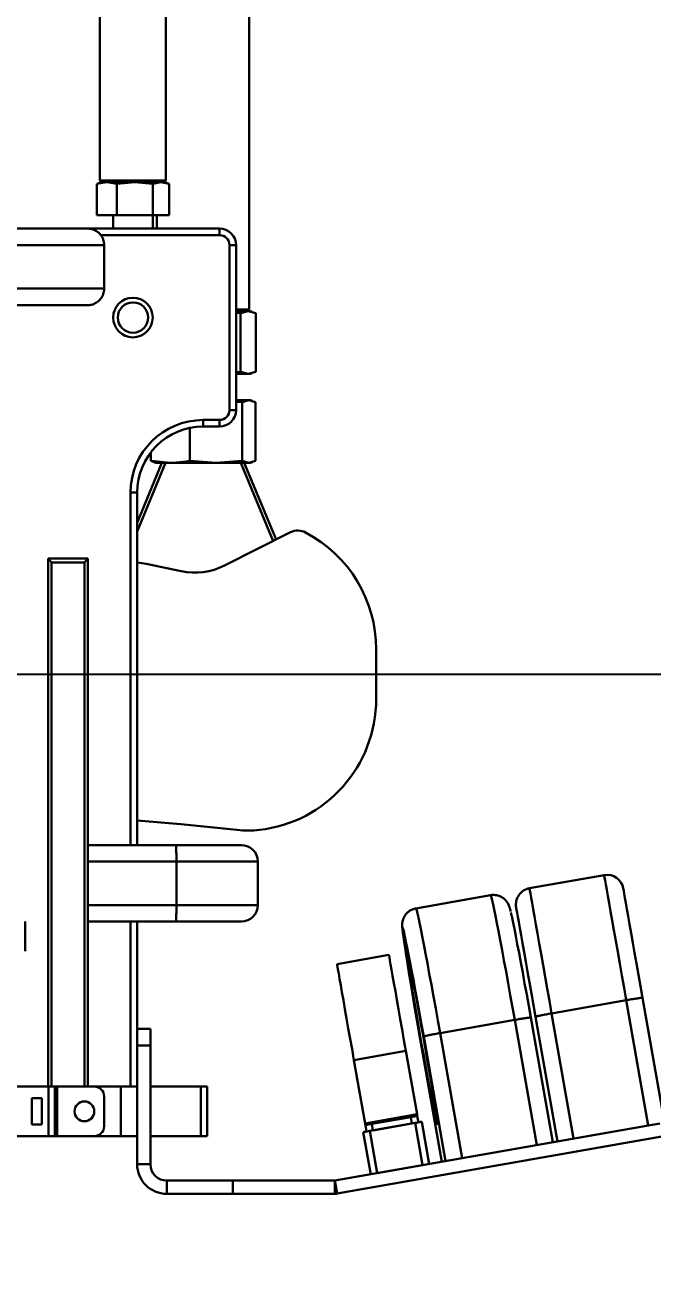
# Model space of a CAD drawing. Header units: millimetres. Extents: x -2601 to 21461, y 11492 to 21077.
# Drawn here: x 45.7 to 236.1, y 15222.8 to 15603.4 of the extents above; entities that cross this region are included whole.
import ezdxf

# ---------------------------------------------------------------- set-up
doc = ezdxf.new("R2010")
doc.units = ezdxf.units.MM
doc.header["$PDSIZE"] = -1
doc.styles.get("Standard").update_dxf_attribs({"font": ''})
doc.styles.get('Standard').set_extended_font_data('HYSWLongFangSong')
doc.dimstyles.new('ISO-25', dxfattribs={"dimscale": 25, "dimtxt": 3.5, "dimasz": 1.6, "dimexe": 1.25, "dimexo": 0.625, "dimtad": 1, "dimdec": 0, "dimzin": 9, "dimdsep": 46, "dimtxsty": 'Standard', "dimcen": 2.5, "dimadec": 0, "dimazin": 2, "dimtfac": 1, "dimtdec": 0, "dimtofl": 0, "dimtmove": 0, "dimatfit": 3, "dimfxl": 1, "dimarcsym": 0})

# ---------------------------------------------------------------- blocks, each defined once
blk = doc.blocks.new('*D48')
at = {"color": 0, "lineweight": -2}
for p, q in [((-64.67, 16186.7), (639.11, 16186.7)), ((607.86, 16146.7), (607.86, 15446.7)), ((-64.67, 15406.7), (639.11, 15406.7))]:
    blk.add_line(p, q, dxfattribs=at)
at = {"color": 0}
for points in [[(601.19, 16146.7), (614.52, 16146.7), (607.86, 16186.7)], [(601.19, 15446.7), (614.52, 15446.7), (607.86, 15406.7)]]:
    blk.add_solid(points, dxfattribs=at)
at = {"layer": 'Defpoints', "color": 0}
for p in [(-80.3, 16186.7), (-80.3, 15406.7), (607.86, 15406.7)]:
    blk.add_point(p, dxfattribs=at)
at = {"color": 0, "insert": (548.48, 15796.7), "char_height": 87.5, "attachment_point": 5, "rotation": 90}
blk.add_mtext('780', dxfattribs=at)
blk = doc.blocks.new('*D49')
at = {"color": 0, "lineweight": -2}
for p, q in [((-64.67, 15406.7), (644.56, 15406.7)), ((613.31, 15366.7), (613.31, 14849.7)), ((151.83, 14809.7), (644.56, 14809.7))]:
    blk.add_line(p, q, dxfattribs=at)
at = {"color": 0}
for points in [[(606.65, 15366.7), (619.98, 15366.7), (613.31, 15406.7)], [(606.65, 14849.7), (619.98, 14849.7), (613.31, 14809.7)]]:
    blk.add_solid(points, dxfattribs=at)
at = {"layer": 'Defpoints', "color": 0}
for p in [(-80.3, 15406.7), (136.2, 14809.7), (613.31, 14809.7)]:
    blk.add_point(p, dxfattribs=at)
at = {"color": 0, "insert": (553.94, 15108.2), "char_height": 87.5, "attachment_point": 5, "rotation": 90}
blk.add_mtext('597', dxfattribs=at)

msp = doc.modelspace()

# ---------------------------------------------------------------- linework, layer by layer
at = {"color": 161, "lineweight": 30, "true_color": 0x67adff}
for p, q in [((113.7, 15517.2), (113.7, 16076.2)), ((88.42, 15556.24), (88.42, 15802.74)), ((68.42, 15795.74), (68.42, 15556.24)), ((70.49, 15555.74), (67.47, 15555.21)), ((68.92, 15555.74), (67.78, 15555.33)), ((68.42, 15556.24), (68.92, 15555.74)), ((68.42, 15556.24), (85.97, 15556.24)), ((85.59, 15555.74), (68.92, 15555.74)), ((68.92, 15555.74), (70.49, 15555.74)), ((73.51, 15555.21), (70.49, 15555.74)), ((70.49, 15555.74), (78.99, 15555.74)), ((78.99, 15555.74), (73.51, 15555.21)), ((84.46, 15555.21), (78.99, 15555.74)), ((78.99, 15555.74), (86.92, 15555.74)), ((86.92, 15555.74), (84.46, 15555.21)), ((86.92, 15555.74), (85.59, 15555.74)), ((85.97, 15556.24), (88.42, 15556.24)), ((89.37, 15555.21), (86.92, 15555.74)), ((86.92, 15555.74), (87.92, 15555.74)), ((87.92, 15555.74), (88.42, 15556.24)), ((89.06, 15555.33), (87.92, 15555.74)), ((67.47, 15555.21), (67.8, 15555.28)), ((67.47, 15545.74), (67.47, 15555.21)), ((73.51, 15545.74), (73.51, 15555.21)), ((84.46, 15545.74), (84.46, 15555.21)), ((89.37, 15545.74), (89.37, 15555.21)), ((73.51, 15545.74), (67.47, 15545.74)), ((72.42, 15541.7), (72.42, 15545.74)), ((84.46, 15545.74), (73.51, 15545.74)), ((84.42, 15541.7), (84.42, 15545.74)), ((89.37, 15545.74), (84.46, 15545.74)), ((85.7, 15545.74), (85.7, 15541.7)), ((21.9, 15541.7), (64.7, 15541.7)), ((64.7, 15541.7), (104.7, 15541.7)), ((104.7, 15541.7), (104.7, 15539.7)), ((104.7, 15539.7), (68.68, 15539.7)), ((69.7, 15536.7), (16.9, 15536.7)), ((69.7, 15536.7), (69.7, 15523.5)), ((107.7, 15486.7), (107.7, 15536.7)), ((109.7, 15536.7), (107.7, 15536.7)), ((109.7, 15536.7), (109.7, 15486.7)), ((16.9, 15523.5), (69.7, 15523.5)), ((64.7, 15518.5), (21.9, 15518.5)), ((109.7, 15517.2), (113.7, 15517.2)), ((113.38, 15516.7), (109.7, 15516.7)), ((109.7, 15516.21), (111.04, 15516.11)), ((111.04, 15516.11), (113.38, 15516.7)), ((111.04, 15516.11), (111.04, 15498.29)), ((113.2, 15516.7), (113.7, 15517.2)), ((113.38, 15516.7), (115.73, 15516.11)), ((113.97, 15516.7), (113.38, 15516.7)), ((114.62, 15516.53), (113.97, 15516.7)), ((115.73, 15516.11), (115.73, 15498.29)), ((111.04, 15498.29), (109.7, 15498.19)), ((113.38, 15497.7), (109.7, 15497.7)), ((113.38, 15497.7), (111.04, 15498.29)), ((115.73, 15498.29), (113.38, 15497.7)), ((113.97, 15497.7), (113.38, 15497.7)), ((113.97, 15497.7), (114.62, 15497.88)), ((113.54, 15489.7), (109.7, 15489.7)), ((109.7, 15489.25), (111.54, 15489.11)), ((111.54, 15489.11), (113.54, 15489.7)), ((111.54, 15489.11), (111.54, 15471.29)), ((113.54, 15489.7), (115.55, 15489.11)), ((113.97, 15489.7), (113.54, 15489.7)), ((114.45, 15489.57), (113.97, 15489.7)), ((115.55, 15489.11), (115.55, 15471.29)), ((99.7, 15483.7), (104.7, 15483.7)), ((99.7, 15481.7), (99.7, 15483.7)), ((104.7, 15481.7), (104.7, 15483.7)), ((109.7, 15486.7), (107.7, 15486.7)), ((95.69, 15481.29), (95.69, 15471.29)), ((104.7, 15481.7), (99.7, 15481.7)), ((83.86, 15473.91), (83.86, 15471.29)), ((88.29, 15470.7), (79.7, 15449.94)), ((79.7, 15452.56), (87.2, 15470.7)), ((89.78, 15470.7), (83.86, 15471.29)), ((83.86, 15471.29), (84.99, 15470.96)), ((84.96, 15470.83), (85.44, 15470.7)), ((87.2, 15470.7), (85.44, 15470.7)), ((87.2, 15470.7), (88.29, 15470.7)), ((88.29, 15470.7), (111.12, 15470.7)), ((103.62, 15470.7), (95.69, 15471.29)), ((111.54, 15471.29), (103.62, 15470.7)), ((120.92, 15446.99), (111.12, 15470.7)), ((111.12, 15470.7), (112.2, 15470.7)), ((113.54, 15470.7), (111.54, 15471.29)), ((113.54, 15470.7), (112.2, 15470.7)), ((112.2, 15470.7), (121.82, 15447.44)), ((115.55, 15471.29), (113.54, 15470.7)), ((113.97, 15470.7), (113.54, 15470.7)), ((113.97, 15470.7), (114.45, 15470.83)), ((77.7, 15354.9), (77.7, 15461.7)), ((79.7, 15461.7), (77.7, 15461.7)), ((79.7, 15461.7), (79.7, 15354.9)), ((126.23, 15449.66), (106.16, 15439.58)), ((52.7, 15281.7), (52.7, 15441.7)), ((52.7, 15441.7), (52.72, 15441.7)), ((53.7, 15440.47), (52.72, 15441.7)), ((52.72, 15441.7), (64.69, 15441.7)), ((64.69, 15441.7), (63.7, 15440.47)), ((64.69, 15441.7), (64.7, 15441.7)), ((64.7, 15441.7), (64.7, 15354.9)), ((53.7, 15440.47), (53.7, 15281.7)), ((63.7, 15440.47), (53.7, 15440.47)), ((63.7, 15281.7), (63.7, 15440.47)), ((93.08, 15437.89), (82.48, 15440.11)), ((152.2, 15399.2), (152.2, 15414.2)), ((64.7, 15354.9), (91.43, 15354.9)), ((64.7, 15349.9), (64.7, 15354.9)), ((91.43, 15354.9), (111.3, 15354.9)), ((91.6, 15349.9), (64.7, 15349.9)), ((64.7, 15349.9), (64.7, 15336.7)), ((91.6, 15349.9), (91.6, 15336.7)), ((116.3, 15349.9), (91.6, 15349.9)), ((116.3, 15336.7), (116.3, 15349.9)), ((221.37, 15345.79), (198.72, 15341.79)), ((186.9, 15339.71), (164.25, 15335.72)), ((64.7, 15336.7), (91.6, 15336.7)), ((64.7, 15331.7), (64.7, 15336.7)), ((91.6, 15336.7), (116.3, 15336.7)), ((45.7, 15322.7), (45.7, 15331.7)), ((91.43, 15331.7), (64.7, 15331.7)), ((64.7, 15331.7), (64.7, 15281.7)), ((77.7, 15281.7), (77.7, 15331.7)), ((79.7, 15331.7), (79.7, 15299.2)), ((111.3, 15331.7), (91.43, 15331.7)), ((156.08, 15321.58), (140.32, 15318.8)), ((233, 15308.61), (239.66, 15270.83)), ((228.05, 15307.87), (205.4, 15303.88)), ((234.74, 15269.96), (228.05, 15307.87)), ((194.23, 15301.91), (171.59, 15297.92)), ((200.92, 15263.99), (194.23, 15301.91)), ((199.1, 15302.63), (205.76, 15264.85)), ((207.16, 15265.1), (200.5, 15302.88)), ((205.4, 15303.88), (212.09, 15265.96)), ((79.7, 15299.2), (83.7, 15299.2)), ((79.7, 15294.2), (79.7, 15299.2)), ((83.7, 15299.2), (83.7, 15294.2)), ((171.59, 15297.92), (178.27, 15260)), ((79.7, 15281.7), (79.7, 15294.2)), ((83.7, 15294.2), (79.7, 15294.2)), ((83.7, 15258.2), (83.7, 15294.2)), ((165.46, 15296.7), (172.13, 15258.92)), ((173.27, 15259.12), (166.61, 15296.91)), ((161.2, 15292.53), (145.44, 15289.75)), ((145.44, 15289.75), (148.83, 15270.55)), ((161.2, 15292.53), (164.59, 15273.33)), ((26.64, 15281.7), (52.77, 15281.7)), ((47.77, 15278.2), (47.77, 15270.2)), ((50.77, 15278.2), (47.77, 15278.2)), ((50.77, 15270.2), (50.77, 15278.2)), ((52.77, 15266.7), (52.77, 15281.7)), ((52.77, 15281.7), (54.7, 15281.7)), ((54.7, 15266.7), (54.7, 15281.7)), ((54.7, 15281.7), (55.44, 15281.7)), ((55.44, 15266.7), (55.44, 15281.7)), ((55.44, 15281.7), (66.7, 15281.7)), ((66.7, 15281.7), (74.7, 15281.7)), ((69.7, 15269.7), (69.7, 15278.7)), ((74.7, 15266.7), (74.7, 15281.7)), ((74.7, 15281.7), (79.7, 15281.7)), ((79.7, 15281.7), (79.7, 15266.7)), ((83.7, 15281.7), (98.97, 15281.7)), ((98.97, 15266.7), (98.97, 15281.7)), ((98.97, 15281.7), (100.9, 15281.7)), ((100.9, 15266.7), (100.9, 15281.7)), ((139.7, 15253.2), (238.19, 15270.57)), ((164.59, 15273.33), (148.83, 15270.55)), ((150.25, 15268.26), (164.04, 15270.69)), ((162.7, 15272.49), (150.89, 15270.4)), ((150.89, 15270.4), (151.23, 15268.43)), ((163.05, 15270.52), (151.23, 15268.43)), ((163.05, 15270.52), (162.7, 15272.49)), ((166.29, 15257.89), (164.04, 15270.69)), ((164.67, 15272.83), (165.02, 15270.87)), ((166.01, 15271.04), (168.26, 15258.24)), ((26.64, 15266.7), (52.77, 15266.7)), ((47.77, 15270.2), (50.77, 15270.2)), ((52.77, 15266.7), (54.7, 15266.7)), ((54.7, 15266.7), (55.44, 15266.7)), ((55.44, 15266.7), (66.7, 15266.7)), ((66.7, 15266.7), (74.7, 15266.7)), ((79.7, 15266.7), (74.7, 15266.7)), ((79.7, 15258.2), (79.7, 15266.7)), ((83.7, 15266.7), (98.97, 15266.7)), ((98.97, 15266.7), (100.9, 15266.7)), ((140.4, 15249.26), (238.88, 15266.63)), ((150.54, 15255.11), (148.28, 15267.91)), ((149.26, 15268.09), (148.92, 15270.06)), ((150.25, 15268.26), (152.51, 15255.46)), ((83.7, 15258.2), (79.7, 15258.2)), ((152.51, 15255.46), (166.29, 15257.89)), ((88.7, 15253.2), (88.7, 15249.2)), ((108.7, 15253.2), (88.7, 15253.2)), ((108.7, 15253.2), (139.7, 15253.2)), ((108.7, 15249.2), (108.7, 15253.2)), ((140.4, 15249.26), (139.7, 15253.2)), ((139.7, 15249.2), (139.7, 15253.2)), ((88.7, 15249.2), (108.7, 15249.2)), ((108.7, 15249.2), (139.7, 15249.2))]:
    msp.add_line(p, q, dxfattribs=at)
at = {"color": 161, "lineweight": 30, "true_color": 0x67adff, "flags": 128}
for points in [[(79.7, 15362.33), (92.92, 15361.21), (109.97, 15359.46)], [(228.05, 15307.87), (227.39, 15311.65), (226.73, 15315.37), (226.09, 15319.01), (225.47, 15322.52), (224.88, 15325.89), (224.31, 15329.08), (223.79, 15332.06), (223.31, 15334.8), (222.87, 15337.28), (222.48, 15339.47), (222.15, 15341.37), (221.87, 15342.94), (221.65, 15344.18), (221.49, 15345.07), (221.4, 15345.61), (221.37, 15345.79)], [(194.23, 15301.91), (193.56, 15305.68), (192.89, 15309.4), (192.24, 15313.04), (191.59, 15316.55), (190.97, 15319.91), (190.37, 15323.09), (189.81, 15326.06), (189.29, 15328.8), (188.8, 15331.27), (188.36, 15333.46), (187.98, 15335.34), (187.64, 15336.9), (187.37, 15338.13), (187.15, 15339.01), (186.99, 15339.54), (186.9, 15339.71)], [(198.72, 15341.79), (198.75, 15341.61), (198.84, 15341.08), (199, 15340.18), (199.22, 15338.94), (199.5, 15337.37), (199.83, 15335.48), (200.22, 15333.28), (200.65, 15330.8), (201.14, 15328.06), (201.66, 15325.08), (202.22, 15321.9), (202.82, 15318.53), (203.44, 15315.01), (204.08, 15311.38), (204.74, 15307.65), (205.4, 15303.88)], [(227.16, 15341.73), (227.19, 15341.55), (227.29, 15341.02), (227.44, 15340.13), (227.66, 15338.91), (227.93, 15337.35), (228.26, 15335.48), (228.64, 15333.32), (229.07, 15330.89), (229.54, 15328.21), (230.06, 15325.31), (230.6, 15322.22), (231.17, 15318.97), (231.77, 15315.6), (232.38, 15312.13), (233, 15308.61)], [(164.25, 15335.72), (164.25, 15335.72), (164.34, 15335.55), (164.5, 15335.02), (164.72, 15334.14), (164.99, 15332.91), (165.33, 15331.35), (165.72, 15329.46), (166.15, 15327.28), (166.64, 15324.8), (167.16, 15322.07), (167.73, 15319.1), (168.32, 15315.92), (168.94, 15312.56), (169.59, 15309.04), (170.25, 15305.41), (170.91, 15301.69), (171.59, 15297.92)], [(200.5, 15302.88), (199.88, 15306.4), (199.27, 15309.87), (198.67, 15313.24), (198.1, 15316.49), (197.56, 15319.58), (197.05, 15322.48), (196.57, 15325.16), (196.14, 15327.59), (195.76, 15329.75), (195.43, 15331.62), (195.16, 15333.18), (194.94, 15334.4), (194.79, 15335.29), (194.69, 15335.82), (194.66, 15336)], [(193.04, 15334.5), (193.14, 15334.09), (193.41, 15332.87), (193.74, 15331.32), (194.12, 15329.46), (194.54, 15327.31), (195.01, 15324.88), (195.53, 15322.21), (196.07, 15319.31), (196.64, 15316.23), (197.24, 15312.99), (197.85, 15309.62), (198.47, 15306.15), (199.1, 15302.63)], [(160.39, 15329.39), (160.28, 15329.76), (160.2, 15329.92), (160.17, 15329.74), (160.21, 15329.19), (160.25, 15328.73)], [(160.25, 15328.73), (160.31, 15328.3), (160.47, 15327.06), (160.69, 15325.5), (160.97, 15323.62), (161.31, 15321.45), (161.69, 15319.01), (162.13, 15316.32), (162.61, 15313.41), (163.12, 15310.32), (163.67, 15307.07), (164.25, 15303.69), (164.85, 15300.22), (165.46, 15296.7)], [(166.61, 15296.91), (165.98, 15300.42), (165.36, 15303.89), (164.74, 15307.26), (164.15, 15310.5), (163.58, 15313.59), (163.03, 15316.48), (162.52, 15319.15), (162.05, 15321.58), (161.62, 15323.73), (161.24, 15325.59), (160.92, 15327.14), (160.65, 15328.36), (160.44, 15329.23), (160.39, 15329.39)], [(170.74, 15270.1), (170.66, 15270.26), (170.52, 15270.78), (170.32, 15271.63), (170.07, 15272.82), (169.76, 15274.32), (169.4, 15276.11), (169, 15278.17), (168.55, 15280.48), (168.08, 15283.01), (167.58, 15285.72), (167.06, 15288.57), (166.52, 15291.53), (165.98, 15294.56), (165.44, 15297.62), (164.9, 15300.68), (164.39, 15303.68), (163.89, 15306.6), (163.42, 15309.39), (162.98, 15312.02), (162.58, 15314.45), (162.23, 15316.65), (161.93, 15318.6), (161.68, 15320.26), (161.48, 15321.62), (161.35, 15322.66), (161.27, 15323.36), (161.26, 15323.72), (161.31, 15323.73), (161.42, 15323.39), (161.6, 15322.7), (161.82, 15321.68), (162.11, 15320.34), (162.44, 15318.69), (162.82, 15316.76), (163.24, 15314.57), (163.7, 15312.14), (164.19, 15309.53), (164.7, 15306.74), (165.23, 15303.83), (165.77, 15300.83), (166.31, 15297.78), (166.85, 15294.71), (167.38, 15291.68), (167.89, 15288.71), (168.38, 15285.86), (168.83, 15283.14), (169.25, 15280.61), (169.62, 15278.29), (169.95, 15276.21), (170.23, 15274.4), (170.45, 15272.88), (170.62, 15271.68), (170.72, 15270.81), (170.76, 15270.28), (170.74, 15270.1)], [(156.08, 15321.58), (156.11, 15321.4), (156.21, 15320.85), (156.37, 15319.95), (156.59, 15318.71), (156.86, 15317.13), (157.2, 15315.24), (157.58, 15313.07), (158.01, 15310.64), (158.48, 15307.99), (158.98, 15305.14), (159.51, 15302.13), (160.06, 15299), (160.63, 15295.78), (161.2, 15292.53)], [(140.32, 15318.8), (140.35, 15318.62), (140.45, 15318.08), (140.61, 15317.17), (140.83, 15315.93), (141.11, 15314.35), (141.44, 15312.47), (141.82, 15310.3), (142.25, 15307.87), (142.72, 15305.21), (143.22, 15302.36), (143.75, 15299.35), (144.3, 15296.22), (144.87, 15293.01), (145.44, 15289.75)], [(148.92, 15270.06), (148.96, 15270.06), (149.07, 15270.08), (149.25, 15270.12), (149.49, 15270.16), (149.79, 15270.21), (150.13, 15270.27), (150.5, 15270.34), (150.89, 15270.4)], [(162.7, 15272.49), (163.09, 15272.56), (163.46, 15272.62), (163.8, 15272.68), (164.1, 15272.73), (164.34, 15272.78), (164.52, 15272.81), (164.64, 15272.83), (164.67, 15272.83)], [(164.04, 15270.69), (164.42, 15270.76), (164.79, 15270.82), (165.13, 15270.88), (165.43, 15270.94), (165.67, 15270.98), (165.86, 15271.01), (165.97, 15271.03), (166.01, 15271.04)], [(148.28, 15267.91), (148.32, 15267.92), (148.43, 15267.94), (148.61, 15267.97), (148.86, 15268.02), (149.16, 15268.07), (149.5, 15268.13), (149.87, 15268.19), (150.25, 15268.26)]]:
    msp.add_lwpolyline(points, dxfattribs=at)
at = {"color": 161, "lineweight": 30, "true_color": 0x67adff}
for centre, radius in [((78.42, 15514.74), 6), ((78.42, 15514.74), 4.6), ((63.7, 15274.2), 3)]:
    msp.add_circle(centre, radius, dxfattribs=at)
for centre, radius, start, end in [((104.7, 15536.7), 5, 0, 90), ((104.7, 15536.7), 3, 0, 90), ((99.7, 15461.7), 22, 90, 180), ((104.7, 15486.7), 3, 270, 0), ((104.7, 15486.7), 5, 270, 0), ((99.7, 15461.7), 20, 90, 180), ((128.48, 15445.19), 5, 62.296, 116.65), ((112.2, 15414.2), 40, 0, 62.296), ((78.37, 15420.54), 20, 78.1348, 86.1615), ((97.19, 15457.46), 20, 258.1348, 296.65), ((112.2, 15399.2), 40, 276.5627, 0), ((113.35, 15389.27), 30, 263.5352, 276.5627), ((111.3, 15349.9), 5, 0, 90), ((222.24, 15340.86), 5, 10, 100), ((199.59, 15336.87), 5, 100, 190), ((111.3, 15336.7), 5, 270, 0), ((66.7, 15278.7), 3, 0, 90), ((250.72, 15288.25), 103.42, 189.8572, 190.1342), ((39.18, 15250.97), 127.38, 9.8821, 10.107), ((66.7, 15269.7), 3, 270, 0), ((88.7, 15258.2), 9, 180, 270), ((88.7, 15258.2), 5, 180, 270), ((139.7, 15253.2), 4, 270, 280)]:
    msp.add_arc(centre, radius, start, end, dxfattribs=at)
for points, knots in [([(69.7, 15536.7), (69.65, 15537.26), (69.54, 15538.39), (68.68, 15539.88), (67.41, 15541.02), (66.02, 15541.59), (65.09, 15541.7), (64.72, 15541.7), (64.7, 15541.7)], [0, 0, 0, 0, 0.214515, 0.429038, 0.643633, 0.858314, 0.99329, 1, 1, 1, 1]), ([(64.7, 15518.5), (64.72, 15518.5), (65.09, 15518.5), (66.02, 15518.61), (67.41, 15519.18), (68.68, 15520.32), (69.54, 15521.81), (69.65, 15522.94), (69.7, 15523.5)], [0, 0, 0, 0, 0.00671, 0.141687, 0.356367, 0.570963, 0.785485, 1, 1, 1, 1]), ([(95.69, 15471.29), (95.25, 15471.21), (93.29, 15470.86), (91.31, 15470.77), (89.78, 15470.7)], [0, 0, 0, 0, 0.225049, 1, 1, 1, 1]), ([(91.43, 15354.9), (91.43, 15354.9), (91.44, 15354.9), (91.48, 15354.79), (91.53, 15354.22), (91.57, 15353.08), (91.6, 15351.59), (91.6, 15350.46), (91.6, 15349.9)], [0, 0, 0, 0, 0.006649, 0.141691, 0.356379, 0.570937, 0.785467, 1, 1, 1, 1]), ([(192.98, 15334.81), (192.98, 15334.82), (192.89, 15335.21), (192.77, 15335.64), (192.6, 15336.2), (192.41, 15336.72), (192.13, 15337.27), (191.75, 15337.85), (191.17, 15338.49), (190.38, 15339.09), (189.4, 15339.56), (188.27, 15339.79), (187.4, 15339.83), (186.96, 15339.71), (186.89, 15339.69)], [0, 0, 0, 0, 0.005612, 0.257795, 0.414804, 0.502578, 0.557518, 0.612718, 0.675683, 0.746465, 0.822882, 0.903521, 0.986172, 1, 1, 1, 1]), ([(91.6, 15336.7), (91.6, 15336.14), (91.6, 15335.01), (91.57, 15333.52), (91.53, 15332.38), (91.48, 15331.81), (91.44, 15331.7), (91.43, 15331.7), (91.43, 15331.7)], [0, 0, 0, 0, 0.214533, 0.429063, 0.643621, 0.858309, 0.993351, 1, 1, 1, 1]), ([(164.25, 15335.69), (163.89, 15335.62), (163.17, 15335.46), (162.22, 15334.91), (161.44, 15334.23), (160.87, 15333.48), (160.49, 15332.74), (160.26, 15332.06), (160.15, 15331.49), (160.1, 15331.04), (160.09, 15330.66), (160.1, 15330.28), (160.13, 15329.79), (160.18, 15329.33), (160.21, 15329.04)], [0, 0, 0, 0, 0.075238, 0.154636, 0.226545, 0.292379, 0.352464, 0.406577, 0.455968, 0.506946, 0.566577, 0.64672, 0.770093, 1, 1, 1, 1]), ([(228.05, 15307.87), (228.61, 15307.97), (229.71, 15308.16), (231.19, 15308.4), (232.32, 15308.57), (232.88, 15308.63), (233, 15308.62), (233, 15308.61), (233, 15308.61)], [0, 0, 0, 0, 0.214602, 0.429175, 0.643809, 0.858514, 0.992255, 1, 1, 1, 1]), ([(194.23, 15301.91), (194.79, 15302.01), (195.89, 15302.2), (197.36, 15302.43), (198.46, 15302.6), (199, 15302.65), (199.1, 15302.65), (199.1, 15302.64), (199.1, 15302.63)], [0, 0, 0, 0, 0.214594, 0.429211, 0.643834, 0.858505, 0.992254, 1, 1, 1, 1]), ([(200.5, 15302.88), (200.5, 15302.88), (200.5, 15302.89), (200.6, 15302.94), (201.16, 15303.07), (202.27, 15303.3), (203.74, 15303.58), (204.85, 15303.78), (205.4, 15303.88)], [0, 0, 0, 0, 0.007746, 0.141486, 0.356215, 0.5708, 0.785438, 1, 1, 1, 1]), ([(166.61, 15296.91), (166.61, 15296.91), (166.61, 15296.92), (166.73, 15296.96), (167.31, 15297.1), (168.44, 15297.34), (169.92, 15297.62), (171.03, 15297.82), (171.59, 15297.92)], [0, 0, 0, 0, 0.007747, 0.141459, 0.356174, 0.570824, 0.785389, 1, 1, 1, 1])]:
    msp.add_open_spline(points, degree=3, knots=knots, dxfattribs=at)

# ---------------------------------------------------------------- dimensions: what is measured, and where the dimension line sits
for base, p1, p2, angle, picture, middle, dimtype in [((607.86, 15406.7), (-80.3, 16186.7), (-80.3, 15406.7), 270, '*D48', (607.86, 15796.7), 161), ((613.31, 14809.7), (-80.3, 15406.7), (136.2, 14809.7), 90, '*D49', (613.31, 15108.2), 160)]:
    dim = msp.add_linear_dim(base=base, p1=p1, p2=p2, angle=angle, dimstyle='ISO-25')
    dim.commit()
    dim.dimension.update_dxf_attribs({"geometry": picture, "text_midpoint": middle, "dimtype": dimtype})

doc.saveas('drawing.dxf')
